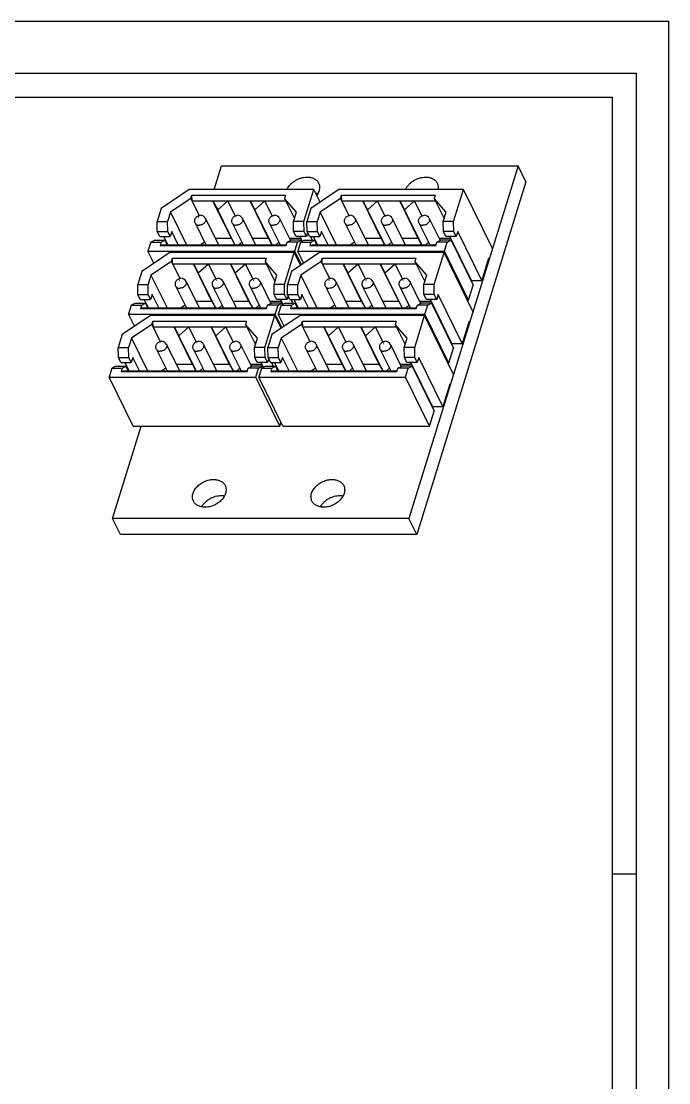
# Model space of a CAD drawing. Header units: millimetres. Extents: x 0 to 148, y 0 to 105.
# Drawn here: x 108.3 to 148.5, y 39 to 105 of the extents above; entities that cross this region are included whole.
import ezdxf

# ---------------------------------------------------------------- set-up
doc = ezdxf.new("R2010")
doc.units = ezdxf.units.MM
doc.header["$LTSCALE"] = 8.1675
doc.layers.get('0').update_dxf_attribs({"linetype": 'CONTINUOUS'})
doc.layers.add('9_ALL_COMPONENTS', color=7, linetype='CONTINUOUS')

msp = doc.modelspace()

# ---------------------------------------------------------------- linework, layer by layer
at = {"color": 7, "linetype": 'Continuous'}
for p, q in [((0, 105), (148.5, 105)), ((148.5, 0), (148.5, 105)), ((146.5, 101.75), (4, 101.75)), ((146.5, 2.25), (146.5, 101.75)), ((145, 52), (146.5, 52))]:
    msp.add_line(p, q, dxfattribs=at)
at = {"color": 1, "linetype": 'Continuous'}
for p, q in [((145, 100.25), (8, 100.25)), ((145, 3.75), (145, 100.25))]:
    msp.add_line(p, q, dxfattribs=at)
at = {"layer": '9_ALL_COMPONENTS', "color": 7, "linetype": 'Continuous'}
for p, q in [((120.257, 94.536), (120.714, 96.015)), ((120.714, 96.015), (139.135, 96.015)), ((139.135, 96.015), (132.357, 74.082)), ((139.623, 95.02), (139.135, 96.015)), ((118.705, 94.536), (116.961, 93.361)), ((126.442, 94.536), (118.705, 94.536)), ((125.829, 92.551), (126.442, 94.536)), ((128.008, 94.536), (126.263, 93.361)), ((126.831, 93.743), (126.442, 94.536)), ((135.745, 94.536), (128.008, 94.536)), ((139.623, 95.02), (132.845, 73.087)), ((135.132, 92.551), (135.745, 94.536)), ((137.545, 90.868), (135.745, 94.536)), ((118.803, 93.988), (117.535, 93.134)), ((118.803, 93.988), (118.864, 94.183)), ((118.803, 93.988), (119.324, 92.926)), ((118.879, 93.832), (118.864, 94.183)), ((118.864, 94.183), (124.685, 94.183)), ((118.879, 93.832), (124.7, 93.832)), ((120.178, 93.832), (120.469, 93.284)), ((121.322, 91.501), (120.178, 93.832)), ((120.469, 93.284), (121.099, 93.832)), ((121.556, 92.902), (121.099, 93.832)), ((122.481, 93.832), (122.772, 93.284)), ((123.625, 91.501), (122.481, 93.832)), ((122.772, 93.284), (123.402, 93.832)), ((123.858, 92.902), (123.402, 93.832)), ((124.685, 94.183), (124.624, 93.988)), ((124.624, 93.988), (125.24, 92.732)), ((125.364, 93.134), (124.624, 93.988)), ((128.106, 93.988), (126.838, 93.134)), ((128.106, 93.988), (128.166, 94.183)), ((128.106, 93.988), (128.627, 92.926)), ((128.182, 93.832), (128.166, 94.183)), ((128.166, 94.183), (133.987, 94.183)), ((128.182, 93.832), (134.003, 93.832)), ((129.481, 93.832), (129.772, 93.284)), ((130.625, 91.501), (129.481, 93.832)), ((129.772, 93.284), (130.402, 93.832)), ((130.858, 92.902), (130.402, 93.832)), ((131.783, 93.832), (132.074, 93.284)), ((132.927, 91.501), (131.783, 93.832)), ((132.074, 93.284), (132.704, 93.832)), ((133.161, 92.902), (132.704, 93.832)), ((133.987, 94.183), (133.927, 93.988)), ((134.667, 93.134), (133.927, 93.988)), ((133.927, 93.988), (134.543, 92.732)), ((116.961, 93.361), (116.711, 92.551)), ((117.535, 93.134), (117.355, 92.551)), ((117.535, 93.134), (118.538, 91.09)), ((121.545, 91.09), (120.469, 93.284)), ((123.848, 91.09), (122.772, 93.284)), ((125.184, 92.551), (125.364, 93.134)), ((126.263, 93.361), (126.013, 92.551)), ((126.838, 93.134), (126.658, 92.551)), ((126.838, 93.134), (127.841, 91.09)), ((130.848, 91.09), (129.772, 93.284)), ((133.151, 91.09), (132.074, 93.284)), ((134.487, 92.551), (134.667, 93.134)), ((116.717, 91.929), (116.711, 92.551)), ((116.711, 92.551), (117.355, 92.551)), ((117.362, 91.929), (117.355, 92.551)), ((119.083, 92.431), (119.741, 91.09)), ((119.712, 92.739), (120.521, 91.09)), ((121.386, 92.431), (122.044, 91.09)), ((122.014, 92.739), (122.823, 91.09)), ((123.689, 92.431), (124.346, 91.09)), ((124.317, 92.739), (124.991, 91.366)), ((125.191, 91.929), (125.184, 92.551)), ((125.829, 92.551), (125.184, 92.551)), ((125.836, 91.929), (125.829, 92.551)), ((126.02, 91.929), (126.013, 92.551)), ((126.013, 92.551), (126.658, 92.551)), ((126.665, 91.929), (126.658, 92.551)), ((128.386, 92.431), (129.044, 91.09)), ((129.015, 92.739), (129.824, 91.09)), ((130.689, 92.431), (131.346, 91.09)), ((131.317, 92.739), (132.126, 91.09)), ((132.991, 92.431), (133.649, 91.09)), ((133.62, 92.739), (134.294, 91.366)), ((134.494, 91.929), (134.487, 92.551)), ((135.132, 92.551), (134.487, 92.551)), ((135.138, 91.929), (135.132, 92.551)), ((116.87, 91.619), (116.717, 91.929)), ((116.717, 91.929), (117.362, 91.929)), ((117.514, 91.619), (117.362, 91.929)), ((117.611, 91.932), (117.514, 91.619)), ((118.024, 91.09), (117.611, 91.932)), ((125.343, 91.619), (125.191, 91.929)), ((125.836, 91.929), (125.191, 91.929)), ((125.988, 91.619), (125.836, 91.929)), ((126.059, 91.849), (125.988, 91.619)), ((126.172, 91.619), (126.02, 91.929)), ((126.02, 91.929), (126.665, 91.929)), ((126.817, 91.619), (126.665, 91.929)), ((126.914, 91.932), (126.817, 91.619)), ((127.327, 91.09), (126.914, 91.932)), ((135.138, 91.929), (134.494, 91.929)), ((134.646, 91.619), (134.494, 91.929)), ((135.291, 91.619), (135.138, 91.929)), ((135.388, 91.932), (135.291, 91.619)), ((136.882, 88.886), (135.388, 91.932)), ((116.312, 91.262), (116.138, 90.698)), ((116.312, 91.262), (116.548, 91.381)), ((116.312, 91.262), (116.957, 91.262)), ((116.548, 91.381), (117.192, 91.381)), ((116.87, 91.619), (117.514, 91.619)), ((116.957, 91.262), (116.891, 91.05)), ((116.891, 91.05), (117.028, 91.09)), ((116.957, 91.262), (117.192, 91.381)), ((117.028, 91.09), (124.733, 91.09)), ((117.379, 91.09), (117.12, 91.619)), ((117.335, 91.09), (117.192, 91.381)), ((119.66, 91.256), (119.413, 91.09)), ((121.322, 91.501), (120.319, 91.501)), ((121.322, 91.501), (121.54, 91.09)), ((121.771, 91.09), (121.962, 91.257)), ((123.625, 91.501), (122.622, 91.501)), ((123.625, 91.501), (123.843, 91.09)), ((124.074, 91.09), (124.265, 91.257)), ((124.72, 91.05), (124.786, 91.262)), ((124.786, 91.262), (125.021, 91.381)), ((125.43, 91.262), (124.786, 91.262)), ((125.652, 91.501), (124.925, 91.501)), ((125.666, 91.381), (125.021, 91.381)), ((125.256, 90.698), (125.43, 91.262)), ((125.988, 91.619), (125.343, 91.619)), ((125.43, 91.262), (125.666, 91.381)), ((125.615, 91.262), (125.44, 90.698)), ((125.738, 91.324), (125.594, 91.619)), ((125.615, 91.262), (125.85, 91.381)), ((125.615, 91.262), (126.259, 91.262)), ((125.666, 91.381), (125.703, 91.306)), ((125.85, 91.381), (126.495, 91.381)), ((126.172, 91.619), (126.817, 91.619)), ((126.259, 91.262), (126.194, 91.05)), ((126.194, 91.05), (126.331, 91.09)), ((126.355, 91.381), (126.239, 91.619)), ((126.259, 91.262), (126.495, 91.381)), ((126.331, 91.09), (134.036, 91.09)), ((126.682, 91.09), (126.423, 91.619)), ((126.638, 91.09), (126.495, 91.381)), ((128.962, 91.256), (128.716, 91.09)), ((130.625, 91.501), (129.622, 91.501)), ((130.625, 91.501), (130.843, 91.09)), ((131.074, 91.09), (131.265, 91.257)), ((132.927, 91.501), (131.925, 91.501)), ((132.927, 91.501), (133.145, 91.09)), ((133.377, 91.09), (133.568, 91.257)), ((134.023, 91.05), (134.088, 91.262)), ((134.088, 91.262), (134.324, 91.381)), ((134.733, 91.262), (134.088, 91.262)), ((134.954, 91.501), (134.227, 91.501)), ((134.969, 91.381), (134.324, 91.381)), ((134.559, 90.698), (134.733, 91.262)), ((135.291, 91.619), (134.646, 91.619)), ((134.733, 91.262), (134.969, 91.381)), ((136.238, 88.886), (134.897, 91.619)), ((134.969, 91.381), (136.342, 88.584)), ((117.495, 90.619), (115.75, 89.444)), ((116.504, 89.952), (116.138, 90.698)), ((116.138, 90.698), (125.256, 90.698)), ((116.891, 91.05), (124.72, 91.05)), ((125.232, 90.619), (117.495, 90.619)), ((124.619, 88.635), (125.232, 90.619)), ((126.798, 90.619), (125.053, 89.444)), ((125.621, 89.827), (125.232, 90.619)), ((125.668, 89.858), (125.256, 90.698)), ((125.806, 89.952), (125.44, 90.698)), ((125.44, 90.698), (134.559, 90.698)), ((126.194, 91.05), (134.023, 91.05)), ((134.535, 90.619), (126.798, 90.619)), ((133.921, 88.635), (134.535, 90.619)), ((136.334, 86.952), (134.535, 90.619)), ((136.054, 87.652), (134.559, 90.698)), ((117.593, 90.071), (116.325, 89.217)), ((117.593, 90.071), (117.653, 90.267)), ((117.593, 90.071), (118.114, 89.009)), ((117.669, 89.916), (117.653, 90.267)), ((117.653, 90.267), (123.474, 90.267)), ((117.669, 89.915), (123.49, 89.915)), ((120.112, 87.584), (118.968, 89.915)), ((118.968, 89.915), (119.259, 89.367)), ((119.259, 89.367), (119.889, 89.915)), ((120.345, 88.985), (119.889, 89.915)), ((121.27, 89.915), (121.561, 89.367)), ((122.414, 87.584), (121.27, 89.915)), ((121.561, 89.367), (122.191, 89.915)), ((122.648, 88.985), (122.191, 89.915)), ((123.474, 90.267), (123.414, 90.071)), ((123.414, 90.071), (124.03, 88.816)), ((124.154, 89.217), (123.414, 90.071)), ((126.895, 90.071), (125.628, 89.217)), ((126.895, 90.071), (126.956, 90.267)), ((126.895, 90.071), (127.416, 89.009)), ((126.972, 89.916), (126.956, 90.267)), ((126.956, 90.267), (132.777, 90.267)), ((126.972, 89.915), (132.793, 89.915)), ((128.27, 89.915), (128.561, 89.367)), ((129.414, 87.584), (128.27, 89.915)), ((128.561, 89.367), (129.191, 89.915)), ((129.648, 88.985), (129.191, 89.915)), ((131.717, 87.584), (130.573, 89.915)), ((130.573, 89.915), (130.864, 89.367)), ((130.864, 89.367), (131.494, 89.915)), ((131.951, 88.985), (131.494, 89.915)), ((132.777, 90.267), (132.717, 90.071)), ((133.457, 89.217), (132.717, 90.071)), ((132.717, 90.071), (133.333, 88.816)), ((135.671, 89.949), (135.689, 90.005)), ((137.308, 90.265), (136.882, 88.886)), ((137.289, 90.203), (137.339, 90.203)), ((137.339, 90.203), (137.308, 90.265)), ((115.75, 89.444), (115.5, 88.635)), ((116.325, 89.217), (116.145, 88.635)), ((116.325, 89.217), (117.328, 87.174)), ((120.335, 87.174), (119.259, 89.367)), ((122.638, 87.174), (121.561, 89.367)), ((123.974, 88.635), (124.154, 89.217)), ((125.053, 89.444), (124.803, 88.635)), ((125.628, 89.217), (125.448, 88.635)), ((125.628, 89.217), (126.63, 87.174)), ((129.638, 87.174), (128.561, 89.367)), ((131.94, 87.174), (130.864, 89.367)), ((133.277, 88.635), (133.457, 89.217)), ((115.507, 88.013), (115.5, 88.635)), ((115.5, 88.635), (116.145, 88.635)), ((116.152, 88.013), (116.145, 88.635)), ((117.873, 88.514), (118.531, 87.174)), ((118.501, 88.823), (119.31, 87.174)), ((120.176, 88.514), (120.833, 87.174)), ((120.804, 88.823), (121.613, 87.174)), ((122.478, 88.514), (123.136, 87.174)), ((123.107, 88.823), (123.781, 87.449)), ((123.981, 88.013), (123.974, 88.635)), ((124.619, 88.635), (123.974, 88.635)), ((124.625, 88.013), (124.619, 88.635)), ((124.81, 88.013), (124.803, 88.635)), ((124.803, 88.635), (125.448, 88.635)), ((125.454, 88.013), (125.448, 88.635)), ((127.176, 88.514), (127.833, 87.174)), ((127.804, 88.823), (128.613, 87.174)), ((129.478, 88.514), (130.136, 87.174)), ((130.107, 88.823), (130.916, 87.174)), ((131.781, 88.514), (132.439, 87.174)), ((132.409, 88.823), (133.083, 87.449)), ((133.921, 88.635), (133.277, 88.635)), ((133.283, 88.013), (133.277, 88.635)), ((133.928, 88.013), (133.921, 88.635)), ((136.054, 87.652), (136.342, 88.584)), ((136.238, 88.886), (136.221, 88.831)), ((136.238, 88.886), (136.882, 88.886)), ((115.659, 87.702), (115.507, 88.013)), ((115.507, 88.013), (116.152, 88.013)), ((116.304, 87.702), (116.152, 88.013)), ((116.401, 88.015), (116.304, 87.702)), ((116.814, 87.174), (116.401, 88.015)), ((124.133, 87.702), (123.981, 88.013)), ((124.625, 88.013), (123.981, 88.013)), ((124.778, 87.702), (124.625, 88.013)), ((124.849, 87.932), (124.778, 87.702)), ((124.962, 87.702), (124.81, 88.013)), ((124.81, 88.013), (125.454, 88.013)), ((125.607, 87.702), (125.454, 88.013)), ((125.704, 88.015), (125.607, 87.702)), ((126.117, 87.174), (125.704, 88.015)), ((133.928, 88.013), (133.283, 88.013)), ((133.436, 87.702), (133.283, 88.013)), ((134.081, 87.702), (133.928, 88.013)), ((134.177, 88.015), (134.081, 87.702)), ((135.672, 84.969), (134.177, 88.015)), ((115.102, 87.345), (114.927, 86.781)), ((115.102, 87.345), (115.337, 87.464)), ((115.102, 87.345), (115.746, 87.345)), ((115.337, 87.464), (115.982, 87.464)), ((115.659, 87.702), (116.304, 87.702)), ((115.746, 87.345), (115.681, 87.133)), ((115.681, 87.133), (115.818, 87.174)), ((115.681, 87.133), (123.51, 87.133)), ((115.746, 87.345), (115.982, 87.464)), ((115.818, 87.174), (123.523, 87.174)), ((116.169, 87.174), (115.91, 87.702)), ((116.125, 87.174), (115.982, 87.464)), ((118.449, 87.34), (118.203, 87.174)), ((120.112, 87.584), (119.109, 87.584)), ((120.112, 87.584), (120.33, 87.174)), ((120.561, 87.174), (120.752, 87.34)), ((122.414, 87.584), (121.412, 87.584)), ((122.414, 87.584), (122.632, 87.174)), ((122.864, 87.174), (123.054, 87.34)), ((123.51, 87.133), (123.575, 87.345)), ((123.575, 87.345), (123.811, 87.464)), ((124.22, 87.345), (123.575, 87.345)), ((124.441, 87.584), (123.714, 87.584)), ((124.456, 87.464), (123.811, 87.464)), ((124.046, 86.781), (124.22, 87.345)), ((124.778, 87.702), (124.133, 87.702)), ((124.22, 87.345), (124.456, 87.464)), ((124.404, 87.345), (124.23, 86.781)), ((124.528, 87.408), (124.384, 87.702)), ((124.404, 87.345), (124.64, 87.464)), ((124.404, 87.345), (125.049, 87.345)), ((124.456, 87.464), (124.493, 87.39)), ((124.64, 87.464), (125.285, 87.464)), ((124.962, 87.702), (125.607, 87.702)), ((125.049, 87.345), (124.984, 87.133)), ((124.984, 87.133), (125.12, 87.174)), ((124.984, 87.133), (132.813, 87.133)), ((125.145, 87.464), (125.028, 87.702)), ((125.049, 87.345), (125.285, 87.464)), ((125.12, 87.174), (132.825, 87.174)), ((125.472, 87.174), (125.213, 87.702)), ((125.427, 87.174), (125.285, 87.464)), ((127.752, 87.34), (127.506, 87.174)), ((129.414, 87.584), (128.412, 87.584)), ((129.414, 87.584), (129.632, 87.174)), ((129.864, 87.174), (130.055, 87.34)), ((131.717, 87.584), (130.714, 87.584)), ((131.717, 87.584), (131.935, 87.174)), ((132.166, 87.174), (132.357, 87.34)), ((132.813, 87.133), (132.878, 87.345)), ((132.878, 87.345), (133.114, 87.464)), ((133.523, 87.345), (132.878, 87.345)), ((133.744, 87.584), (133.017, 87.584)), ((133.759, 87.464), (133.114, 87.464)), ((133.349, 86.781), (133.523, 87.345)), ((134.081, 87.702), (133.436, 87.702)), ((133.523, 87.345), (133.759, 87.464)), ((135.027, 84.969), (133.686, 87.702)), ((133.759, 87.464), (135.131, 84.667)), ((135.991, 87.652), (136.054, 87.652)), ((116.285, 86.703), (114.54, 85.528)), ((115.293, 86.035), (114.927, 86.781)), ((114.927, 86.781), (124.046, 86.781)), ((124.022, 86.703), (116.285, 86.703)), ((123.408, 84.718), (124.022, 86.703)), ((125.587, 86.703), (123.843, 85.528)), ((124.411, 85.91), (124.022, 86.703)), ((124.458, 85.942), (124.046, 86.781)), ((124.596, 86.035), (124.23, 86.781)), ((124.23, 86.781), (133.349, 86.781)), ((133.324, 86.703), (125.587, 86.703)), ((132.711, 84.718), (133.324, 86.703)), ((135.124, 83.035), (133.324, 86.703)), ((134.843, 83.735), (133.349, 86.781)), ((116.382, 86.154), (115.115, 85.3)), ((116.382, 86.154), (116.443, 86.35)), ((116.382, 86.154), (116.903, 85.092)), ((116.459, 85.999), (116.443, 86.35)), ((116.443, 86.35), (122.264, 86.35)), ((116.459, 85.999), (122.28, 85.999)), ((117.757, 85.999), (118.048, 85.451)), ((118.901, 83.668), (117.757, 85.999)), ((118.048, 85.451), (118.678, 85.999)), ((119.135, 85.069), (118.678, 85.999)), ((120.06, 85.999), (120.351, 85.451)), ((121.204, 83.668), (120.06, 85.999)), ((120.351, 85.451), (120.981, 85.999)), ((121.437, 85.069), (120.981, 85.999)), ((122.264, 86.35), (122.203, 86.154)), ((122.944, 85.3), (122.203, 86.154)), ((122.203, 86.154), (122.82, 84.899)), ((125.685, 86.154), (124.417, 85.3)), ((125.685, 86.154), (125.746, 86.35)), ((125.685, 86.154), (126.206, 85.092)), ((125.761, 85.999), (125.746, 86.35)), ((125.746, 86.35), (131.567, 86.35)), ((125.761, 85.999), (131.582, 85.999)), ((127.06, 85.999), (127.351, 85.451)), ((128.204, 83.668), (127.06, 85.999)), ((127.351, 85.451), (127.981, 85.999)), ((128.438, 85.069), (127.981, 85.999)), ((129.363, 85.999), (129.654, 85.451)), ((130.507, 83.668), (129.363, 85.999)), ((129.654, 85.451), (130.284, 85.999)), ((130.74, 85.069), (130.284, 85.999)), ((131.567, 86.35), (131.506, 86.154)), ((132.246, 85.3), (131.506, 86.154)), ((131.506, 86.154), (132.122, 84.899)), ((134.461, 86.033), (134.478, 86.088)), ((136.098, 86.348), (135.672, 84.969)), ((136.079, 86.286), (136.129, 86.286)), ((136.129, 86.286), (136.098, 86.348)), ((114.54, 85.528), (114.29, 84.718)), ((115.115, 85.3), (114.935, 84.718)), ((115.115, 85.3), (116.117, 83.257)), ((119.125, 83.257), (118.048, 85.451)), ((121.427, 83.257), (120.351, 85.451)), ((122.764, 84.718), (122.944, 85.3)), ((123.843, 85.528), (123.593, 84.718)), ((124.417, 85.3), (124.237, 84.718)), ((124.417, 85.3), (125.42, 83.257)), ((128.427, 83.257), (127.351, 85.451)), ((130.73, 83.257), (129.654, 85.451)), ((132.066, 84.718), (132.246, 85.3)), ((114.297, 84.096), (114.29, 84.718)), ((114.29, 84.718), (114.935, 84.718)), ((114.941, 84.096), (114.935, 84.718)), ((116.663, 84.597), (117.32, 83.257)), ((117.291, 84.906), (118.1, 83.257)), ((118.965, 84.597), (119.623, 83.257)), ((119.594, 84.906), (120.403, 83.257)), ((121.268, 84.597), (121.926, 83.257)), ((121.896, 84.906), (122.57, 83.532)), ((122.77, 84.096), (122.764, 84.718)), ((123.408, 84.718), (122.764, 84.718)), ((123.415, 84.096), (123.408, 84.718)), ((123.599, 84.096), (123.593, 84.718)), ((123.593, 84.718), (124.237, 84.718)), ((124.244, 84.096), (124.237, 84.718)), ((125.965, 84.597), (126.623, 83.257)), ((126.594, 84.906), (127.403, 83.257)), ((128.268, 84.597), (128.926, 83.257)), ((128.896, 84.906), (129.706, 83.257)), ((130.571, 84.597), (131.228, 83.257)), ((131.199, 84.906), (131.873, 83.532)), ((132.711, 84.718), (132.066, 84.718)), ((132.073, 84.096), (132.066, 84.718)), ((132.718, 84.096), (132.711, 84.718)), ((134.843, 83.735), (135.131, 84.667)), ((135.027, 84.969), (135.01, 84.914)), ((135.027, 84.969), (135.672, 84.969)), ((114.449, 83.785), (114.297, 84.096)), ((114.297, 84.096), (114.941, 84.096)), ((115.094, 83.785), (114.941, 84.096)), ((115.191, 84.099), (115.094, 83.785)), ((115.604, 83.257), (115.191, 84.099)), ((122.923, 83.785), (122.77, 84.096)), ((123.415, 84.096), (122.77, 84.096)), ((123.568, 83.785), (123.415, 84.096)), ((123.639, 84.016), (123.568, 83.785)), ((123.752, 83.785), (123.599, 84.096)), ((123.599, 84.096), (124.244, 84.096)), ((124.396, 83.785), (124.244, 84.096)), ((124.493, 84.099), (124.396, 83.785)), ((124.906, 83.257), (124.493, 84.099)), ((132.718, 84.096), (132.073, 84.096)), ((132.226, 83.785), (132.073, 84.096)), ((132.87, 83.785), (132.718, 84.096)), ((132.967, 84.099), (132.87, 83.785)), ((134.462, 81.053), (132.967, 84.099)), ((113.891, 83.428), (113.717, 82.864)), ((113.891, 83.428), (114.127, 83.548)), ((113.891, 83.428), (114.536, 83.428)), ((114.127, 83.548), (114.772, 83.548)), ((114.449, 83.785), (115.094, 83.785)), ((114.536, 83.428), (114.471, 83.217)), ((114.471, 83.217), (114.607, 83.257)), ((114.471, 83.217), (122.3, 83.217)), ((114.536, 83.428), (114.772, 83.548)), ((114.607, 83.257), (122.312, 83.257)), ((114.959, 83.257), (114.7, 83.785)), ((114.914, 83.257), (114.772, 83.548)), ((117.239, 83.423), (116.993, 83.257)), ((118.901, 83.668), (117.899, 83.668)), ((118.901, 83.668), (119.119, 83.257)), ((119.351, 83.257), (119.542, 83.423)), ((121.204, 83.668), (120.201, 83.668)), ((121.204, 83.668), (121.422, 83.257)), ((121.653, 83.257), (121.844, 83.423)), ((122.3, 83.217), (122.365, 83.428)), ((122.365, 83.428), (122.601, 83.548)), ((123.01, 83.428), (122.365, 83.428)), ((123.231, 83.668), (122.504, 83.668)), ((123.246, 83.548), (122.601, 83.548)), ((122.835, 82.864), (123.01, 83.428)), ((123.568, 83.785), (122.923, 83.785)), ((123.01, 83.428), (123.246, 83.548)), ((123.194, 83.428), (123.02, 82.864)), ((123.318, 83.491), (123.173, 83.785)), ((123.194, 83.428), (123.43, 83.548)), ((123.194, 83.428), (123.839, 83.428)), ((123.246, 83.548), (123.282, 83.473)), ((123.43, 83.548), (124.075, 83.548)), ((123.752, 83.785), (124.396, 83.785)), ((123.839, 83.428), (123.773, 83.217)), ((123.773, 83.217), (123.91, 83.257)), ((123.773, 83.217), (131.602, 83.217)), ((123.935, 83.548), (123.818, 83.785)), ((123.839, 83.428), (124.075, 83.548)), ((123.91, 83.257), (131.615, 83.257)), ((124.261, 83.257), (124.002, 83.785)), ((124.217, 83.257), (124.075, 83.548)), ((126.542, 83.423), (126.296, 83.257)), ((128.204, 83.668), (127.201, 83.668)), ((128.204, 83.668), (128.422, 83.257)), ((128.653, 83.257), (128.844, 83.423)), ((130.507, 83.668), (129.504, 83.668)), ((130.507, 83.668), (130.725, 83.257)), ((130.956, 83.257), (131.147, 83.423)), ((131.602, 83.217), (131.668, 83.428)), ((131.668, 83.428), (131.904, 83.548)), ((132.313, 83.428), (131.668, 83.428)), ((132.534, 83.668), (131.807, 83.668)), ((132.548, 83.548), (131.904, 83.548)), ((132.138, 82.864), (132.313, 83.428)), ((132.87, 83.785), (132.226, 83.785)), ((132.313, 83.428), (132.548, 83.548)), ((133.817, 81.053), (132.476, 83.785)), ((132.548, 83.548), (133.921, 80.751)), ((134.781, 83.735), (134.843, 83.735)), ((115.212, 79.818), (113.717, 82.864)), ((113.717, 82.864), (122.835, 82.864)), ((124.33, 79.818), (122.835, 82.864)), ((124.514, 79.818), (123.02, 82.864)), ((123.02, 82.864), (132.138, 82.864)), ((133.633, 79.818), (132.138, 82.864)), ((133.251, 82.116), (133.268, 82.172)), ((134.888, 82.431), (134.462, 81.053)), ((134.869, 82.369), (134.918, 82.369)), ((134.918, 82.369), (134.888, 82.431)), ((133.633, 79.818), (133.921, 80.751)), ((133.817, 81.053), (133.8, 80.997)), ((133.817, 81.053), (134.462, 81.053)), ((124.33, 79.818), (124.401, 80.049)), ((113.936, 74.082), (115.709, 79.818)), ((115.212, 79.818), (124.33, 79.818)), ((124.514, 79.818), (133.633, 79.818)), ((114.424, 73.087), (113.936, 74.082)), ((132.357, 74.082), (113.936, 74.082)), ((132.845, 73.087), (132.357, 74.082)), ((132.845, 73.087), (114.424, 73.087))]:
    msp.add_line(p, q, dxfattribs=at)
for centre in [(119.399, 92.585), (121.702, 92.585), (124.004, 92.585), (128.702, 92.585), (131.005, 92.585), (133.307, 92.585), (118.189, 88.669), (120.491, 88.669), (122.794, 88.669), (127.492, 88.669), (129.794, 88.669), (132.097, 88.669), (116.978, 84.752), (119.281, 84.752), (121.584, 84.752), (126.281, 84.752), (128.584, 84.752), (130.887, 84.752)]:
    msp.add_arc(centre, 0.348, 26.17302, 90.05829, dxfattribs=at)
for points, knots in [([(124.775, 94.536), (124.823, 94.646), (124.929, 94.803), (125.112, 94.976), (125.273, 95.092), (125.451, 95.186), (125.697, 95.278), (125.894, 95.31), (126.022, 95.31)], [0, 0, 0, 0, 0.233988, 0.359652, 0.488834, 0.61958, 0.749768, 1, 1, 1, 1]), ([(126.022, 95.31), (126.102, 95.31), (126.255, 95.295), (126.465, 95.221), (126.609, 95.119), (126.696, 95.018), (126.729, 94.962), (126.744, 94.933)], [0, 0, 0, 0, 0.277731, 0.534535, 0.772539, 0.887023, 1, 1, 1, 1]), ([(132.144, 94.536), (132.191, 94.646), (132.298, 94.803), (132.48, 94.976), (132.642, 95.092), (132.819, 95.186), (133.066, 95.278), (133.262, 95.31), (133.391, 95.31)], [0, 0, 0, 0, 0.233988, 0.359652, 0.488834, 0.61958, 0.749768, 1, 1, 1, 1]), ([(133.391, 95.31), (133.47, 95.31), (133.623, 95.295), (133.834, 95.221), (133.978, 95.119), (134.064, 95.018), (134.098, 94.962), (134.112, 94.933)], [0, 0, 0, 0, 0.277731, 0.534535, 0.772539, 0.887023, 1, 1, 1, 1]), ([(126.744, 94.933), (126.757, 94.905), (126.78, 94.847), (126.807, 94.723), (126.804, 94.554), (126.742, 94.352), (126.669, 94.226), (126.625, 94.165)], [0, 0, 0, 0, 0.113669, 0.228731, 0.467266, 0.723531, 1, 1, 1, 1]), ([(134.112, 94.933), (134.127, 94.903), (134.151, 94.841), (134.178, 94.708), (134.172, 94.604), (134.16, 94.536)], [0, 0, 0, 0, 0.242491, 0.488323, 1, 1, 1, 1]), ([(126.552, 94.315), (126.565, 94.314), (126.617, 94.311), (126.668, 94.305), (126.706, 94.298)], [0, 0, 0, 0, 0.254232, 1, 1, 1, 1]), ([(119.083, 92.431), (119.07, 92.457), (119.051, 92.514), (119.045, 92.603), (119.061, 92.691), (119.098, 92.772), (119.155, 92.841), (119.227, 92.893), (119.31, 92.926), (119.369, 92.934), (119.399, 92.934)], [0, 0, 0, 0, 0.124991, 0.249983, 0.374999, 0.500028, 0.625045, 0.750051, 0.875027, 1, 1, 1, 1]), ([(119.083, 92.431), (119.088, 92.422), (119.099, 92.404), (119.119, 92.38), (119.144, 92.359), (119.182, 92.335), (119.239, 92.316), (119.288, 92.311), (119.313, 92.311)], [0, 0, 0, 0, 0.1129, 0.227307, 0.344585, 0.465832, 0.722449, 1, 1, 1, 1]), ([(119.294, 92.803), (119.292, 92.803), (119.29, 92.803), (119.289, 92.801), (119.288, 92.8), (119.287, 92.798), (119.288, 92.796), (119.29, 92.795), (119.291, 92.795)], [0, 0, 0, 0, 0.282598, 0.423111, 0.550268, 0.662234, 0.767251, 1, 1, 1, 1]), ([(119.294, 92.803), (119.295, 92.803), (119.296, 92.803), (119.297, 92.801), (119.297, 92.799), (119.296, 92.798), (119.294, 92.796), (119.292, 92.795), (119.291, 92.795)], [0, 0, 0, 0, 0.232749, 0.337766, 0.449732, 0.576889, 0.717402, 1, 1, 1, 1]), ([(119.712, 92.739), (119.717, 92.729), (119.725, 92.707), (119.731, 92.673), (119.731, 92.636), (119.725, 92.599), (119.713, 92.562), (119.688, 92.512), (119.644, 92.453), (119.575, 92.393), (119.493, 92.347), (119.404, 92.318), (119.343, 92.311), (119.313, 92.311)], [0, 0, 0, 0, 0.050492, 0.101816, 0.154701, 0.209715, 0.267209, 0.327327, 0.454825, 0.590164, 0.729303, 0.867437, 1, 1, 1, 1]), ([(121.386, 92.431), (121.373, 92.457), (121.354, 92.514), (121.347, 92.603), (121.363, 92.691), (121.401, 92.772), (121.458, 92.841), (121.53, 92.893), (121.613, 92.926), (121.672, 92.934), (121.701, 92.934)], [0, 0, 0, 0, 0.124991, 0.249983, 0.374999, 0.500028, 0.625045, 0.750051, 0.875027, 1, 1, 1, 1]), ([(121.386, 92.431), (121.391, 92.422), (121.401, 92.404), (121.422, 92.38), (121.446, 92.359), (121.485, 92.335), (121.542, 92.316), (121.59, 92.311), (121.616, 92.311)], [0, 0, 0, 0, 0.1129, 0.227307, 0.344585, 0.465832, 0.722449, 1, 1, 1, 1]), ([(121.596, 92.803), (121.595, 92.803), (121.593, 92.803), (121.591, 92.801), (121.59, 92.8), (121.59, 92.798), (121.591, 92.796), (121.593, 92.795), (121.594, 92.795)], [0, 0, 0, 0, 0.282598, 0.423111, 0.550268, 0.662234, 0.767251, 1, 1, 1, 1]), ([(121.596, 92.803), (121.597, 92.803), (121.599, 92.803), (121.6, 92.801), (121.6, 92.799), (121.599, 92.798), (121.597, 92.796), (121.595, 92.795), (121.594, 92.795)], [0, 0, 0, 0, 0.232749, 0.337766, 0.449732, 0.576889, 0.717402, 1, 1, 1, 1]), ([(122.014, 92.739), (122.019, 92.729), (122.028, 92.707), (122.034, 92.673), (122.034, 92.636), (122.028, 92.599), (122.015, 92.562), (121.991, 92.512), (121.947, 92.453), (121.877, 92.393), (121.795, 92.347), (121.707, 92.318), (121.645, 92.311), (121.616, 92.311)], [0, 0, 0, 0, 0.050492, 0.101816, 0.154701, 0.209715, 0.267209, 0.327327, 0.454825, 0.590164, 0.729303, 0.867437, 1, 1, 1, 1]), ([(123.689, 92.431), (123.676, 92.457), (123.656, 92.514), (123.65, 92.603), (123.666, 92.691), (123.704, 92.772), (123.76, 92.841), (123.833, 92.893), (123.915, 92.926), (123.975, 92.934), (124.004, 92.934)], [0, 0, 0, 0, 0.124991, 0.249983, 0.374999, 0.500028, 0.625045, 0.750051, 0.875027, 1, 1, 1, 1]), ([(123.689, 92.431), (123.693, 92.422), (123.704, 92.404), (123.731, 92.372), (123.777, 92.339), (123.844, 92.316), (123.893, 92.311), (123.918, 92.311)], [0, 0, 0, 0, 0.112977, 0.227461, 0.465466, 0.72227, 1, 1, 1, 1]), ([(123.899, 92.803), (123.898, 92.803), (123.896, 92.803), (123.894, 92.801), (123.893, 92.8), (123.893, 92.798), (123.894, 92.796), (123.895, 92.795), (123.896, 92.795)], [0, 0, 0, 0, 0.282598, 0.423111, 0.550268, 0.662234, 0.767251, 1, 1, 1, 1]), ([(123.899, 92.803), (123.9, 92.803), (123.902, 92.803), (123.902, 92.801), (123.902, 92.799), (123.901, 92.798), (123.9, 92.796), (123.898, 92.795), (123.896, 92.795)], [0, 0, 0, 0, 0.232749, 0.337766, 0.449732, 0.576889, 0.717402, 1, 1, 1, 1]), ([(124.317, 92.739), (124.322, 92.729), (124.33, 92.707), (124.336, 92.673), (124.336, 92.636), (124.328, 92.586), (124.301, 92.522), (124.249, 92.453), (124.18, 92.393), (124.098, 92.347), (124.01, 92.318), (123.948, 92.311), (123.918, 92.311)], [0, 0, 0, 0, 0.050507, 0.101843, 0.154745, 0.209773, 0.327139, 0.454673, 0.590048, 0.729227, 0.867401, 1, 1, 1, 1]), ([(128.386, 92.431), (128.373, 92.457), (128.354, 92.514), (128.347, 92.603), (128.363, 92.691), (128.401, 92.772), (128.458, 92.841), (128.53, 92.893), (128.613, 92.926), (128.672, 92.934), (128.702, 92.934)], [0, 0, 0, 0, 0.124991, 0.249983, 0.374999, 0.500028, 0.625045, 0.750051, 0.875027, 1, 1, 1, 1]), ([(128.386, 92.431), (128.391, 92.422), (128.401, 92.404), (128.422, 92.38), (128.446, 92.359), (128.485, 92.335), (128.542, 92.316), (128.59, 92.311), (128.616, 92.311)], [0, 0, 0, 0, 0.1129, 0.227307, 0.344585, 0.465832, 0.722449, 1, 1, 1, 1]), ([(128.596, 92.803), (128.595, 92.803), (128.593, 92.803), (128.591, 92.801), (128.59, 92.8), (128.59, 92.798), (128.591, 92.796), (128.593, 92.795), (128.594, 92.795)], [0, 0, 0, 0, 0.282598, 0.423111, 0.550268, 0.662234, 0.767251, 1, 1, 1, 1]), ([(128.596, 92.803), (128.597, 92.803), (128.599, 92.803), (128.6, 92.801), (128.6, 92.799), (128.599, 92.798), (128.597, 92.796), (128.595, 92.795), (128.594, 92.795)], [0, 0, 0, 0, 0.232749, 0.337766, 0.449732, 0.576889, 0.717402, 1, 1, 1, 1]), ([(129.015, 92.739), (129.02, 92.729), (129.028, 92.707), (129.034, 92.673), (129.034, 92.636), (129.028, 92.599), (129.015, 92.562), (128.991, 92.512), (128.947, 92.453), (128.877, 92.393), (128.795, 92.347), (128.707, 92.318), (128.646, 92.311), (128.616, 92.311)], [0, 0, 0, 0, 0.050492, 0.101816, 0.154701, 0.209715, 0.267209, 0.327327, 0.454825, 0.590164, 0.729303, 0.867437, 1, 1, 1, 1]), ([(130.689, 92.431), (130.676, 92.457), (130.656, 92.514), (130.65, 92.603), (130.666, 92.691), (130.704, 92.772), (130.76, 92.841), (130.833, 92.893), (130.916, 92.926), (130.975, 92.934), (131.004, 92.934)], [0, 0, 0, 0, 0.124991, 0.249983, 0.374999, 0.500028, 0.625045, 0.750051, 0.875027, 1, 1, 1, 1]), ([(130.689, 92.431), (130.693, 92.422), (130.704, 92.404), (130.724, 92.38), (130.749, 92.359), (130.787, 92.335), (130.844, 92.316), (130.893, 92.311), (130.918, 92.311)], [0, 0, 0, 0, 0.1129, 0.227307, 0.344585, 0.465832, 0.722449, 1, 1, 1, 1]), ([(130.899, 92.803), (130.898, 92.803), (130.896, 92.803), (130.894, 92.801), (130.893, 92.8), (130.893, 92.798), (130.894, 92.796), (130.895, 92.795), (130.896, 92.795)], [0, 0, 0, 0, 0.282598, 0.423111, 0.550268, 0.662234, 0.767251, 1, 1, 1, 1]), ([(130.899, 92.803), (130.9, 92.803), (130.902, 92.803), (130.903, 92.801), (130.902, 92.799), (130.902, 92.798), (130.9, 92.796), (130.898, 92.795), (130.896, 92.795)], [0, 0, 0, 0, 0.232749, 0.337766, 0.449732, 0.576889, 0.717402, 1, 1, 1, 1]), ([(131.317, 92.739), (131.322, 92.729), (131.33, 92.707), (131.337, 92.673), (131.336, 92.636), (131.33, 92.599), (131.318, 92.562), (131.294, 92.512), (131.249, 92.453), (131.18, 92.393), (131.098, 92.347), (131.01, 92.318), (130.948, 92.311), (130.918, 92.311)], [0, 0, 0, 0, 0.050492, 0.101816, 0.154701, 0.209715, 0.267209, 0.327327, 0.454825, 0.590164, 0.729303, 0.867437, 1, 1, 1, 1]), ([(132.991, 92.431), (132.978, 92.457), (132.959, 92.514), (132.953, 92.603), (132.969, 92.691), (133.006, 92.772), (133.063, 92.841), (133.135, 92.893), (133.218, 92.926), (133.277, 92.934), (133.307, 92.934)], [0, 0, 0, 0, 0.124991, 0.249983, 0.374999, 0.500028, 0.625045, 0.750051, 0.875027, 1, 1, 1, 1]), ([(132.991, 92.431), (132.996, 92.422), (133.007, 92.404), (133.034, 92.372), (133.08, 92.339), (133.147, 92.316), (133.196, 92.311), (133.221, 92.311)], [0, 0, 0, 0, 0.112977, 0.227461, 0.465466, 0.72227, 1, 1, 1, 1]), ([(133.202, 92.803), (133.2, 92.803), (133.198, 92.803), (133.197, 92.801), (133.196, 92.8), (133.196, 92.798), (133.196, 92.796), (133.198, 92.795), (133.199, 92.795)], [0, 0, 0, 0, 0.282598, 0.423111, 0.550268, 0.662234, 0.767251, 1, 1, 1, 1]), ([(133.202, 92.803), (133.203, 92.803), (133.204, 92.803), (133.205, 92.801), (133.205, 92.799), (133.204, 92.798), (133.202, 92.796), (133.2, 92.795), (133.199, 92.795)], [0, 0, 0, 0, 0.232749, 0.337766, 0.449732, 0.576889, 0.717402, 1, 1, 1, 1]), ([(133.62, 92.739), (133.625, 92.729), (133.633, 92.707), (133.639, 92.673), (133.639, 92.636), (133.631, 92.586), (133.604, 92.522), (133.552, 92.453), (133.483, 92.393), (133.401, 92.347), (133.312, 92.318), (133.251, 92.311), (133.221, 92.311)], [0, 0, 0, 0, 0.050507, 0.101843, 0.154745, 0.209773, 0.327139, 0.454673, 0.590048, 0.729227, 0.867401, 1, 1, 1, 1]), ([(117.873, 88.514), (117.86, 88.541), (117.841, 88.597), (117.834, 88.686), (117.85, 88.774), (117.888, 88.855), (117.945, 88.924), (118.017, 88.977), (118.1, 89.01), (118.159, 89.017), (118.188, 89.017)], [0, 0, 0, 0, 0.124991, 0.249983, 0.374999, 0.500028, 0.625045, 0.750051, 0.875027, 1, 1, 1, 1]), ([(117.873, 88.514), (117.878, 88.505), (117.888, 88.487), (117.909, 88.463), (117.933, 88.442), (117.972, 88.419), (118.029, 88.399), (118.077, 88.394), (118.103, 88.394)], [0, 0, 0, 0, 0.1129, 0.227307, 0.344585, 0.465832, 0.722449, 1, 1, 1, 1]), ([(118.083, 88.887), (118.082, 88.887), (118.08, 88.886), (118.078, 88.884), (118.077, 88.883), (118.077, 88.881), (118.078, 88.879), (118.08, 88.879), (118.081, 88.879)], [0, 0, 0, 0, 0.282598, 0.423111, 0.550268, 0.662234, 0.767251, 1, 1, 1, 1]), ([(118.083, 88.887), (118.084, 88.887), (118.086, 88.886), (118.087, 88.884), (118.087, 88.883), (118.086, 88.881), (118.084, 88.88), (118.082, 88.879), (118.081, 88.879)], [0, 0, 0, 0, 0.232749, 0.337766, 0.449732, 0.576889, 0.717402, 1, 1, 1, 1]), ([(118.501, 88.823), (118.506, 88.812), (118.515, 88.791), (118.521, 88.756), (118.521, 88.72), (118.515, 88.683), (118.502, 88.645), (118.478, 88.595), (118.434, 88.537), (118.364, 88.477), (118.282, 88.431), (118.194, 88.401), (118.133, 88.394), (118.103, 88.394)], [0, 0, 0, 0, 0.050492, 0.101816, 0.154701, 0.209715, 0.267209, 0.327327, 0.454825, 0.590164, 0.729303, 0.867437, 1, 1, 1, 1]), ([(120.176, 88.514), (120.163, 88.541), (120.143, 88.597), (120.137, 88.686), (120.153, 88.774), (120.191, 88.855), (120.247, 88.924), (120.32, 88.977), (120.402, 89.01), (120.462, 89.017), (120.491, 89.017)], [0, 0, 0, 0, 0.124991, 0.249983, 0.374999, 0.500028, 0.625045, 0.750051, 0.875027, 1, 1, 1, 1]), ([(120.176, 88.514), (120.18, 88.505), (120.191, 88.487), (120.211, 88.463), (120.236, 88.442), (120.274, 88.419), (120.331, 88.399), (120.38, 88.394), (120.405, 88.394)], [0, 0, 0, 0, 0.1129, 0.227307, 0.344585, 0.465832, 0.722449, 1, 1, 1, 1]), ([(120.386, 88.887), (120.385, 88.887), (120.383, 88.886), (120.381, 88.884), (120.38, 88.883), (120.38, 88.881), (120.381, 88.879), (120.382, 88.879), (120.383, 88.879)], [0, 0, 0, 0, 0.282598, 0.423111, 0.550268, 0.662234, 0.767251, 1, 1, 1, 1]), ([(120.386, 88.887), (120.387, 88.887), (120.389, 88.886), (120.39, 88.884), (120.389, 88.883), (120.388, 88.881), (120.387, 88.88), (120.385, 88.879), (120.383, 88.879)], [0, 0, 0, 0, 0.232749, 0.337766, 0.449732, 0.576889, 0.717402, 1, 1, 1, 1]), ([(120.804, 88.823), (120.809, 88.812), (120.817, 88.791), (120.823, 88.756), (120.823, 88.72), (120.817, 88.683), (120.805, 88.645), (120.781, 88.595), (120.736, 88.537), (120.667, 88.477), (120.585, 88.431), (120.497, 88.401), (120.435, 88.394), (120.405, 88.394)], [0, 0, 0, 0, 0.050492, 0.101816, 0.154701, 0.209715, 0.267209, 0.327327, 0.454825, 0.590164, 0.729303, 0.867437, 1, 1, 1, 1]), ([(122.478, 88.514), (122.465, 88.541), (122.446, 88.597), (122.44, 88.686), (122.456, 88.774), (122.493, 88.855), (122.55, 88.924), (122.622, 88.977), (122.705, 89.01), (122.764, 89.017), (122.794, 89.017)], [0, 0, 0, 0, 0.124991, 0.249983, 0.374999, 0.500028, 0.625045, 0.750051, 0.875027, 1, 1, 1, 1]), ([(122.478, 88.514), (122.483, 88.505), (122.494, 88.487), (122.521, 88.455), (122.567, 88.422), (122.634, 88.399), (122.683, 88.394), (122.708, 88.394)], [0, 0, 0, 0, 0.112977, 0.227461, 0.465466, 0.72227, 1, 1, 1, 1]), ([(122.689, 88.887), (122.687, 88.887), (122.685, 88.886), (122.683, 88.884), (122.683, 88.883), (122.682, 88.881), (122.683, 88.879), (122.685, 88.879), (122.686, 88.879)], [0, 0, 0, 0, 0.282598, 0.423111, 0.550268, 0.662234, 0.767251, 1, 1, 1, 1]), ([(122.689, 88.887), (122.69, 88.887), (122.691, 88.886), (122.692, 88.884), (122.692, 88.883), (122.691, 88.881), (122.689, 88.88), (122.687, 88.879), (122.686, 88.879)], [0, 0, 0, 0, 0.232749, 0.337766, 0.449732, 0.576889, 0.717402, 1, 1, 1, 1]), ([(123.107, 88.823), (123.112, 88.812), (123.12, 88.791), (123.126, 88.756), (123.126, 88.72), (123.118, 88.669), (123.091, 88.606), (123.039, 88.537), (122.97, 88.477), (122.888, 88.431), (122.799, 88.401), (122.738, 88.394), (122.708, 88.394)], [0, 0, 0, 0, 0.050507, 0.101843, 0.154745, 0.209773, 0.327139, 0.454673, 0.590048, 0.729227, 0.867401, 1, 1, 1, 1]), ([(127.176, 88.514), (127.163, 88.541), (127.143, 88.597), (127.137, 88.686), (127.153, 88.774), (127.191, 88.855), (127.247, 88.924), (127.32, 88.977), (127.403, 89.01), (127.462, 89.017), (127.491, 89.017)], [0, 0, 0, 0, 0.124991, 0.249983, 0.374999, 0.500028, 0.625045, 0.750051, 0.875027, 1, 1, 1, 1]), ([(127.176, 88.514), (127.18, 88.505), (127.191, 88.487), (127.211, 88.463), (127.236, 88.442), (127.274, 88.419), (127.331, 88.399), (127.38, 88.394), (127.405, 88.394)], [0, 0, 0, 0, 0.1129, 0.227307, 0.344585, 0.465832, 0.722449, 1, 1, 1, 1]), ([(127.386, 88.887), (127.385, 88.887), (127.383, 88.886), (127.381, 88.884), (127.38, 88.883), (127.38, 88.881), (127.381, 88.879), (127.382, 88.879), (127.384, 88.879)], [0, 0, 0, 0, 0.282598, 0.423111, 0.550268, 0.662234, 0.767251, 1, 1, 1, 1]), ([(127.386, 88.887), (127.387, 88.887), (127.389, 88.886), (127.39, 88.884), (127.389, 88.883), (127.389, 88.881), (127.387, 88.88), (127.385, 88.879), (127.384, 88.879)], [0, 0, 0, 0, 0.232749, 0.337766, 0.449732, 0.576889, 0.717402, 1, 1, 1, 1]), ([(127.804, 88.823), (127.809, 88.812), (127.817, 88.791), (127.824, 88.756), (127.824, 88.72), (127.817, 88.683), (127.805, 88.645), (127.781, 88.595), (127.736, 88.537), (127.667, 88.477), (127.585, 88.431), (127.497, 88.401), (127.435, 88.394), (127.405, 88.394)], [0, 0, 0, 0, 0.050492, 0.101816, 0.154701, 0.209715, 0.267209, 0.327327, 0.454825, 0.590164, 0.729303, 0.867437, 1, 1, 1, 1]), ([(129.478, 88.514), (129.465, 88.541), (129.446, 88.597), (129.44, 88.686), (129.456, 88.774), (129.493, 88.855), (129.55, 88.924), (129.622, 88.977), (129.705, 89.01), (129.764, 89.017), (129.794, 89.017)], [0, 0, 0, 0, 0.124991, 0.249983, 0.374999, 0.500028, 0.625045, 0.750051, 0.875027, 1, 1, 1, 1]), ([(129.478, 88.514), (129.483, 88.505), (129.494, 88.487), (129.514, 88.463), (129.539, 88.442), (129.577, 88.419), (129.634, 88.399), (129.683, 88.394), (129.708, 88.394)], [0, 0, 0, 0, 0.1129, 0.227307, 0.344585, 0.465832, 0.722449, 1, 1, 1, 1]), ([(129.689, 88.887), (129.687, 88.887), (129.685, 88.886), (129.684, 88.884), (129.683, 88.883), (129.683, 88.881), (129.683, 88.879), (129.685, 88.879), (129.686, 88.879)], [0, 0, 0, 0, 0.282598, 0.423111, 0.550268, 0.662234, 0.767251, 1, 1, 1, 1]), ([(129.689, 88.887), (129.69, 88.887), (129.691, 88.886), (129.692, 88.884), (129.692, 88.883), (129.691, 88.881), (129.689, 88.88), (129.687, 88.879), (129.686, 88.879)], [0, 0, 0, 0, 0.232749, 0.337766, 0.449732, 0.576889, 0.717402, 1, 1, 1, 1]), ([(130.107, 88.823), (130.112, 88.812), (130.12, 88.791), (130.126, 88.756), (130.126, 88.72), (130.12, 88.683), (130.108, 88.645), (130.083, 88.595), (130.039, 88.537), (129.97, 88.477), (129.888, 88.431), (129.799, 88.401), (129.738, 88.394), (129.708, 88.394)], [0, 0, 0, 0, 0.050492, 0.101816, 0.154701, 0.209715, 0.267209, 0.327327, 0.454825, 0.590164, 0.729303, 0.867437, 1, 1, 1, 1]), ([(131.781, 88.514), (131.768, 88.541), (131.749, 88.597), (131.742, 88.686), (131.758, 88.774), (131.796, 88.855), (131.853, 88.924), (131.925, 88.977), (132.008, 89.01), (132.067, 89.017), (132.096, 89.017)], [0, 0, 0, 0, 0.124991, 0.249983, 0.374999, 0.500028, 0.625045, 0.750051, 0.875027, 1, 1, 1, 1]), ([(131.781, 88.514), (131.786, 88.505), (131.796, 88.487), (131.824, 88.455), (131.87, 88.422), (131.937, 88.399), (131.985, 88.394), (132.011, 88.394)], [0, 0, 0, 0, 0.112977, 0.227461, 0.465466, 0.72227, 1, 1, 1, 1]), ([(131.991, 88.887), (131.99, 88.887), (131.988, 88.886), (131.986, 88.884), (131.985, 88.883), (131.985, 88.881), (131.986, 88.879), (131.988, 88.879), (131.989, 88.879)], [0, 0, 0, 0, 0.282598, 0.423111, 0.550268, 0.662234, 0.767251, 1, 1, 1, 1]), ([(131.991, 88.887), (131.992, 88.887), (131.994, 88.886), (131.995, 88.884), (131.995, 88.883), (131.994, 88.881), (131.992, 88.88), (131.99, 88.879), (131.989, 88.879)], [0, 0, 0, 0, 0.232749, 0.337766, 0.449732, 0.576889, 0.717402, 1, 1, 1, 1]), ([(132.409, 88.823), (132.415, 88.812), (132.423, 88.791), (132.429, 88.756), (132.429, 88.72), (132.42, 88.669), (132.394, 88.606), (132.342, 88.537), (132.272, 88.477), (132.19, 88.431), (132.102, 88.401), (132.041, 88.394), (132.011, 88.394)], [0, 0, 0, 0, 0.050507, 0.101843, 0.154745, 0.209773, 0.327139, 0.454673, 0.590048, 0.729227, 0.867401, 1, 1, 1, 1]), ([(116.663, 84.597), (116.65, 84.624), (116.63, 84.68), (116.624, 84.769), (116.64, 84.857), (116.678, 84.938), (116.734, 85.007), (116.807, 85.06), (116.889, 85.093), (116.949, 85.101), (116.978, 85.101)], [0, 0, 0, 0, 0.124991, 0.249983, 0.374999, 0.500028, 0.625045, 0.750051, 0.875027, 1, 1, 1, 1]), ([(116.663, 84.597), (116.667, 84.588), (116.678, 84.57), (116.698, 84.547), (116.723, 84.526), (116.761, 84.502), (116.818, 84.482), (116.867, 84.478), (116.892, 84.478)], [0, 0, 0, 0, 0.1129, 0.227307, 0.344585, 0.465832, 0.722449, 1, 1, 1, 1]), ([(116.873, 84.97), (116.872, 84.97), (116.87, 84.969), (116.868, 84.968), (116.867, 84.966), (116.867, 84.965), (116.868, 84.963), (116.869, 84.962), (116.87, 84.962)], [0, 0, 0, 0, 0.282598, 0.423111, 0.550268, 0.662234, 0.767251, 1, 1, 1, 1]), ([(116.873, 84.97), (116.874, 84.97), (116.876, 84.97), (116.877, 84.968), (116.876, 84.966), (116.875, 84.965), (116.874, 84.963), (116.872, 84.962), (116.87, 84.962)], [0, 0, 0, 0, 0.232749, 0.337766, 0.449732, 0.576889, 0.717402, 1, 1, 1, 1]), ([(117.291, 84.906), (117.296, 84.896), (117.304, 84.874), (117.311, 84.839), (117.31, 84.803), (117.304, 84.766), (117.292, 84.729), (117.268, 84.679), (117.223, 84.62), (117.154, 84.56), (117.072, 84.514), (116.984, 84.485), (116.922, 84.478), (116.892, 84.478)], [0, 0, 0, 0, 0.050492, 0.101816, 0.154701, 0.209715, 0.267209, 0.327327, 0.454825, 0.590164, 0.729303, 0.867437, 1, 1, 1, 1]), ([(118.965, 84.597), (118.952, 84.624), (118.933, 84.68), (118.927, 84.769), (118.943, 84.857), (118.98, 84.938), (119.037, 85.007), (119.109, 85.06), (119.192, 85.093), (119.251, 85.101), (119.281, 85.101)], [0, 0, 0, 0, 0.124991, 0.249983, 0.374999, 0.500028, 0.625045, 0.750051, 0.875027, 1, 1, 1, 1]), ([(118.965, 84.597), (118.97, 84.588), (118.981, 84.57), (119.001, 84.547), (119.026, 84.526), (119.064, 84.502), (119.121, 84.482), (119.17, 84.478), (119.195, 84.478)], [0, 0, 0, 0, 0.1129, 0.227307, 0.344585, 0.465832, 0.722449, 1, 1, 1, 1]), ([(119.176, 84.97), (119.174, 84.97), (119.172, 84.969), (119.171, 84.968), (119.17, 84.966), (119.169, 84.965), (119.17, 84.963), (119.172, 84.962), (119.173, 84.962)], [0, 0, 0, 0, 0.282598, 0.423111, 0.550268, 0.662234, 0.767251, 1, 1, 1, 1]), ([(119.176, 84.97), (119.177, 84.97), (119.178, 84.97), (119.179, 84.968), (119.179, 84.966), (119.178, 84.965), (119.176, 84.963), (119.174, 84.962), (119.173, 84.962)], [0, 0, 0, 0, 0.232749, 0.337766, 0.449732, 0.576889, 0.717402, 1, 1, 1, 1]), ([(119.594, 84.906), (119.599, 84.896), (119.607, 84.874), (119.613, 84.839), (119.613, 84.803), (119.607, 84.766), (119.595, 84.729), (119.57, 84.679), (119.526, 84.62), (119.457, 84.56), (119.375, 84.514), (119.286, 84.485), (119.225, 84.478), (119.195, 84.478)], [0, 0, 0, 0, 0.050492, 0.101816, 0.154701, 0.209715, 0.267209, 0.327327, 0.454825, 0.590164, 0.729303, 0.867437, 1, 1, 1, 1]), ([(121.268, 84.597), (121.255, 84.624), (121.236, 84.68), (121.229, 84.769), (121.245, 84.857), (121.283, 84.938), (121.34, 85.007), (121.412, 85.06), (121.495, 85.093), (121.554, 85.101), (121.583, 85.101)], [0, 0, 0, 0, 0.124991, 0.249983, 0.374999, 0.500028, 0.625045, 0.750051, 0.875027, 1, 1, 1, 1]), ([(121.268, 84.597), (121.273, 84.588), (121.283, 84.57), (121.311, 84.538), (121.357, 84.506), (121.424, 84.482), (121.472, 84.478), (121.497, 84.478)], [0, 0, 0, 0, 0.112977, 0.227461, 0.465466, 0.72227, 1, 1, 1, 1]), ([(121.478, 84.97), (121.477, 84.97), (121.475, 84.969), (121.473, 84.968), (121.472, 84.966), (121.472, 84.965), (121.473, 84.963), (121.475, 84.962), (121.476, 84.962)], [0, 0, 0, 0, 0.282598, 0.423111, 0.550268, 0.662234, 0.767251, 1, 1, 1, 1]), ([(121.478, 84.97), (121.479, 84.97), (121.481, 84.97), (121.482, 84.968), (121.482, 84.966), (121.481, 84.965), (121.479, 84.963), (121.477, 84.962), (121.476, 84.962)], [0, 0, 0, 0, 0.232749, 0.337766, 0.449732, 0.576889, 0.717402, 1, 1, 1, 1]), ([(121.896, 84.906), (121.901, 84.896), (121.91, 84.874), (121.916, 84.839), (121.916, 84.803), (121.907, 84.753), (121.881, 84.689), (121.829, 84.62), (121.759, 84.56), (121.677, 84.514), (121.589, 84.485), (121.527, 84.478), (121.497, 84.478)], [0, 0, 0, 0, 0.050507, 0.101843, 0.154745, 0.209773, 0.327139, 0.454673, 0.590048, 0.729227, 0.867401, 1, 1, 1, 1]), ([(125.965, 84.597), (125.952, 84.624), (125.933, 84.68), (125.927, 84.769), (125.943, 84.857), (125.98, 84.938), (126.037, 85.007), (126.109, 85.06), (126.192, 85.093), (126.251, 85.101), (126.281, 85.101)], [0, 0, 0, 0, 0.124991, 0.249983, 0.374999, 0.500028, 0.625045, 0.750051, 0.875027, 1, 1, 1, 1]), ([(125.965, 84.597), (125.97, 84.588), (125.981, 84.57), (126.001, 84.547), (126.026, 84.526), (126.064, 84.502), (126.121, 84.482), (126.17, 84.478), (126.195, 84.478)], [0, 0, 0, 0, 0.1129, 0.227307, 0.344585, 0.465832, 0.722449, 1, 1, 1, 1]), ([(126.176, 84.97), (126.174, 84.97), (126.172, 84.969), (126.171, 84.968), (126.17, 84.966), (126.17, 84.965), (126.17, 84.963), (126.172, 84.962), (126.173, 84.962)], [0, 0, 0, 0, 0.282598, 0.423111, 0.550268, 0.662234, 0.767251, 1, 1, 1, 1]), ([(126.176, 84.97), (126.177, 84.97), (126.178, 84.97), (126.179, 84.968), (126.179, 84.966), (126.178, 84.965), (126.176, 84.963), (126.174, 84.962), (126.173, 84.962)], [0, 0, 0, 0, 0.232749, 0.337766, 0.449732, 0.576889, 0.717402, 1, 1, 1, 1]), ([(126.594, 84.906), (126.599, 84.896), (126.607, 84.874), (126.613, 84.839), (126.613, 84.803), (126.607, 84.766), (126.595, 84.729), (126.57, 84.679), (126.526, 84.62), (126.457, 84.56), (126.375, 84.514), (126.286, 84.485), (126.225, 84.478), (126.195, 84.478)], [0, 0, 0, 0, 0.050492, 0.101816, 0.154701, 0.209715, 0.267209, 0.327327, 0.454825, 0.590164, 0.729303, 0.867437, 1, 1, 1, 1]), ([(128.268, 84.597), (128.255, 84.624), (128.236, 84.68), (128.229, 84.769), (128.245, 84.857), (128.283, 84.938), (128.34, 85.007), (128.412, 85.06), (128.495, 85.093), (128.554, 85.101), (128.583, 85.101)], [0, 0, 0, 0, 0.124991, 0.249983, 0.374999, 0.500028, 0.625045, 0.750051, 0.875027, 1, 1, 1, 1]), ([(128.268, 84.597), (128.273, 84.588), (128.283, 84.57), (128.304, 84.547), (128.328, 84.526), (128.367, 84.502), (128.424, 84.482), (128.472, 84.478), (128.498, 84.478)], [0, 0, 0, 0, 0.1129, 0.227307, 0.344585, 0.465832, 0.722449, 1, 1, 1, 1]), ([(128.478, 84.97), (128.477, 84.97), (128.475, 84.969), (128.473, 84.968), (128.472, 84.966), (128.472, 84.965), (128.473, 84.963), (128.475, 84.962), (128.476, 84.962)], [0, 0, 0, 0, 0.282598, 0.423111, 0.550268, 0.662234, 0.767251, 1, 1, 1, 1]), ([(128.478, 84.97), (128.479, 84.97), (128.481, 84.97), (128.482, 84.968), (128.482, 84.966), (128.481, 84.965), (128.479, 84.963), (128.477, 84.962), (128.476, 84.962)], [0, 0, 0, 0, 0.232749, 0.337766, 0.449732, 0.576889, 0.717402, 1, 1, 1, 1]), ([(128.896, 84.906), (128.902, 84.896), (128.91, 84.874), (128.916, 84.839), (128.916, 84.803), (128.91, 84.766), (128.897, 84.729), (128.873, 84.679), (128.829, 84.62), (128.759, 84.56), (128.677, 84.514), (128.589, 84.485), (128.528, 84.478), (128.498, 84.478)], [0, 0, 0, 0, 0.050492, 0.101816, 0.154701, 0.209715, 0.267209, 0.327327, 0.454825, 0.590164, 0.729303, 0.867437, 1, 1, 1, 1]), ([(130.571, 84.597), (130.558, 84.624), (130.538, 84.68), (130.532, 84.769), (130.548, 84.857), (130.586, 84.938), (130.642, 85.007), (130.715, 85.06), (130.798, 85.093), (130.857, 85.101), (130.886, 85.101)], [0, 0, 0, 0, 0.124991, 0.249983, 0.374999, 0.500028, 0.625045, 0.750051, 0.875027, 1, 1, 1, 1]), ([(130.571, 84.597), (130.575, 84.588), (130.586, 84.57), (130.614, 84.538), (130.659, 84.506), (130.726, 84.482), (130.775, 84.478), (130.8, 84.478)], [0, 0, 0, 0, 0.112977, 0.227461, 0.465466, 0.72227, 1, 1, 1, 1]), ([(130.781, 84.97), (130.78, 84.97), (130.778, 84.969), (130.776, 84.968), (130.775, 84.966), (130.775, 84.965), (130.776, 84.963), (130.777, 84.962), (130.778, 84.962)], [0, 0, 0, 0, 0.282598, 0.423111, 0.550268, 0.662234, 0.767251, 1, 1, 1, 1]), ([(130.781, 84.97), (130.782, 84.97), (130.784, 84.97), (130.785, 84.968), (130.784, 84.966), (130.784, 84.965), (130.782, 84.963), (130.78, 84.962), (130.778, 84.962)], [0, 0, 0, 0, 0.232749, 0.337766, 0.449732, 0.576889, 0.717402, 1, 1, 1, 1]), ([(131.199, 84.906), (131.204, 84.896), (131.212, 84.874), (131.219, 84.839), (131.218, 84.803), (131.21, 84.753), (131.184, 84.689), (131.131, 84.62), (131.062, 84.56), (130.98, 84.514), (130.892, 84.485), (130.83, 84.478), (130.8, 84.478)], [0, 0, 0, 0, 0.050507, 0.101843, 0.154745, 0.209773, 0.327139, 0.454673, 0.590048, 0.729227, 0.867401, 1, 1, 1, 1]), ([(118.959, 75.164), (118.943, 75.196), (118.917, 75.264), (118.898, 75.373), (118.898, 75.487), (118.925, 75.645), (119.008, 75.845), (119.172, 76.062), (119.39, 76.25), (119.648, 76.395), (119.926, 76.487), (120.119, 76.51), (120.213, 76.51)], [0, 0, 0, 0, 0.050507, 0.101843, 0.154746, 0.209774, 0.327141, 0.454675, 0.590051, 0.729229, 0.867402, 1, 1, 1, 1]), ([(120.934, 76.133), (120.95, 76.101), (120.976, 76.032), (120.995, 75.924), (120.995, 75.81), (120.968, 75.651), (120.885, 75.452), (120.721, 75.234), (120.503, 75.047), (120.246, 74.902), (119.967, 74.809), (119.775, 74.787), (119.68, 74.787)], [0, 0, 0, 0, 0.050507, 0.101843, 0.154746, 0.209774, 0.327141, 0.454675, 0.590051, 0.729229, 0.867402, 1, 1, 1, 1]), ([(120.213, 76.51), (120.292, 76.51), (120.445, 76.495), (120.655, 76.421), (120.8, 76.319), (120.886, 76.218), (120.92, 76.162), (120.934, 76.133)], [0, 0, 0, 0, 0.277731, 0.534535, 0.772539, 0.887023, 1, 1, 1, 1]), ([(126.328, 75.164), (126.312, 75.196), (126.286, 75.264), (126.267, 75.373), (126.267, 75.487), (126.293, 75.645), (126.377, 75.845), (126.541, 76.062), (126.759, 76.25), (127.016, 76.395), (127.294, 76.487), (127.487, 76.51), (127.581, 76.51)], [0, 0, 0, 0, 0.050507, 0.101843, 0.154746, 0.209774, 0.327141, 0.454675, 0.590051, 0.729229, 0.867402, 1, 1, 1, 1]), ([(128.303, 76.133), (128.318, 76.101), (128.344, 76.032), (128.363, 75.924), (128.363, 75.81), (128.337, 75.651), (128.253, 75.452), (128.089, 75.234), (127.871, 75.047), (127.614, 74.902), (127.336, 74.809), (127.143, 74.787), (127.049, 74.787)], [0, 0, 0, 0, 0.050507, 0.101843, 0.154746, 0.209774, 0.327141, 0.454675, 0.590051, 0.729229, 0.867402, 1, 1, 1, 1]), ([(127.581, 76.51), (127.661, 76.51), (127.814, 76.495), (128.024, 76.421), (128.168, 76.319), (128.255, 76.218), (128.288, 76.162), (128.303, 76.133)], [0, 0, 0, 0, 0.277731, 0.534535, 0.772539, 0.887023, 1, 1, 1, 1]), ([(119.484, 74.805), (119.538, 74.909), (119.648, 75.053), (119.83, 75.213), (119.987, 75.318), (120.158, 75.404), (120.393, 75.487), (120.579, 75.515), (120.701, 75.515)], [0, 0, 0, 0, 0.237104, 0.363221, 0.492213, 0.622281, 0.751519, 1, 1, 1, 1]), ([(120.701, 75.515), (120.718, 75.515), (120.783, 75.514), (120.848, 75.507), (120.896, 75.498)], [0, 0, 0, 0, 0.255165, 1, 1, 1, 1]), ([(126.853, 74.805), (126.906, 74.909), (127.016, 75.053), (127.198, 75.213), (127.355, 75.318), (127.526, 75.404), (127.761, 75.487), (127.947, 75.515), (128.069, 75.515)], [0, 0, 0, 0, 0.237104, 0.363221, 0.492213, 0.622281, 0.751519, 1, 1, 1, 1]), ([(128.069, 75.515), (128.086, 75.515), (128.151, 75.514), (128.217, 75.507), (128.265, 75.498)], [0, 0, 0, 0, 0.255165, 1, 1, 1, 1]), ([(119.68, 74.787), (119.601, 74.787), (119.448, 74.802), (119.238, 74.875), (119.093, 74.978), (119.007, 75.079), (118.973, 75.135), (118.959, 75.164)], [0, 0, 0, 0, 0.277731, 0.534535, 0.772539, 0.887023, 1, 1, 1, 1]), ([(127.049, 74.787), (126.97, 74.787), (126.816, 74.802), (126.606, 74.875), (126.462, 74.978), (126.375, 75.079), (126.342, 75.135), (126.328, 75.164)], [0, 0, 0, 0, 0.277731, 0.534535, 0.772539, 0.887023, 1, 1, 1, 1])]:
    msp.add_open_spline(points, degree=3, knots=knots, dxfattribs=at)

doc.saveas('drawing.dxf')
